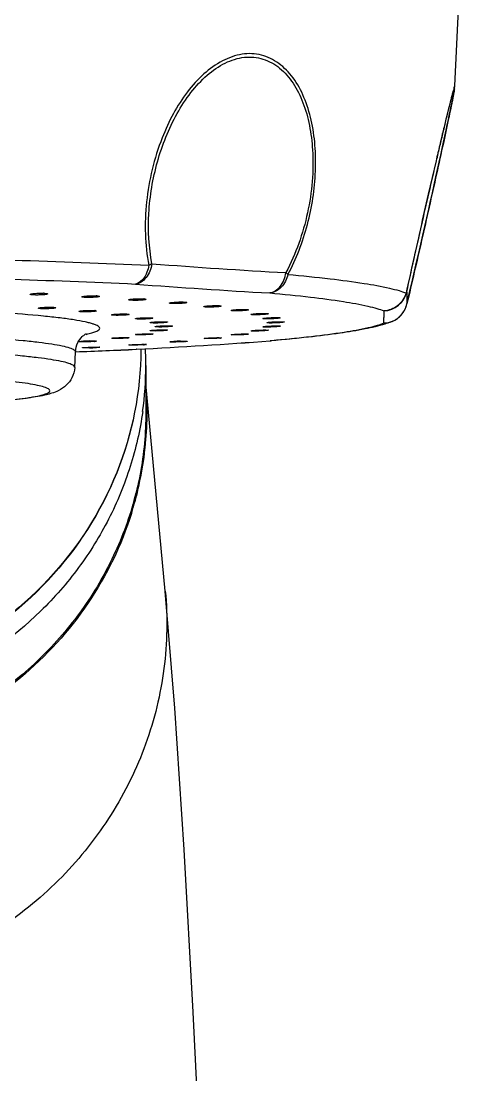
# Model space of a CAD drawing. Extents: x 0 to 1128, y 0 to 827.
# Drawn here: x 258.34 to 275.95, y 539.86 to 582.3 of the extents above; entities that cross this region are included whole.
import ezdxf

# ---------------------------------------------------------------- set-up
doc = ezdxf.new("R2010")
doc.units = 0
doc.header["$LTSCALE"] = 10
doc.header["$MEASUREMENT"] = 0
doc.layers.add('DEF_LAYER_ASSEM_MEMBER', color=7, linetype='CONTINUOUS')

msp = doc.modelspace()

# ---------------------------------------------------------------- linework, layer by layer
at = {"layer": 'DEF_LAYER_ASSEM_MEMBER', "color": 7, "linetype": 'Continuous'}
for p, q in [((275.784, 579.684), (275.946, 583.049)), ((273.964, 571.374), (274.078, 571.864)), ((258.858, 571.328), (258.864, 571.269)), ((260.906, 571.221), (260.912, 571.17)), ((262.752, 571.098), (262.757, 571.054)), ((264.366, 570.961), (264.371, 570.925)), ((264.937, 570.981), (264.957, 570.979)), ((265.725, 570.803), (265.728, 570.785)), ((266.341, 570.835), (266.357, 570.833)), ((266.357, 570.833), (266.385, 570.822)), ((262.639, 570.498), (262.654, 570.496)), ((262.654, 570.496), (262.678, 570.486)), ((262.957, 570.307), (262.94, 570.314)), ((263.632, 570.341), (263.639, 570.335)), ((266.807, 570.635), (266.782, 570.644)), ((266.805, 570.647), (266.807, 570.635)), ((267.469, 570.678), (267.482, 570.67)), ((267.59, 570.477), (267.579, 570.483)), ((267.588, 570.489), (267.59, 570.477)), ((268.065, 570.316), (268.063, 570.318)), ((268.275, 570.515), (268.279, 570.511)), ((268.762, 570.347), (268.762, 570.347)), ((263.531, 570.152), (263.527, 570.155)), ((263.725, 569.992), (263.725, 569.993)), ((264.226, 570.178), (264.227, 570.177)), ((264.425, 570.015), (264.425, 570.014)), ((268.065, 569.985), (268.068, 569.988)), ((268.225, 570.152), (268.225, 570.152)), ((268.765, 570.014), (268.762, 570.011)), ((268.925, 570.18), (268.925, 570.18)), ((262.944, 569.674), (262.962, 569.68)), ((263.53, 569.831), (263.534, 569.834)), ((263.627, 569.689), (263.619, 569.687)), ((263.644, 569.695), (263.627, 569.689)), ((264.229, 569.852), (264.225, 569.849)), ((266.354, 569.549), (266.351, 569.534)), ((266.79, 569.666), (266.814, 569.673)), ((267.459, 569.698), (267.473, 569.697)), ((267.467, 569.696), (267.465, 569.685)), ((267.489, 569.692), (267.465, 569.685)), ((267.584, 569.823), (267.595, 569.828)), ((268.273, 569.845), (268.266, 569.844)), ((268.284, 569.85), (268.273, 569.845)), ((262.977, 569.081), (262.961, 569.081)), ((263.154, 569.086), (263.154, 569.064)), ((263.284, 569.288), (263.281, 569.265)), ((264.952, 569.412), (264.949, 569.393)), ((268.387, 569.423), (268.353, 569.42)), ((260.491, 568.354), (260.525, 568.982)), ((263.354, 568.427), (263.354, 566.546)), ((264.136, 559.345), (263.354, 567.704)), ((264.136, 559.346), (264.136, 559.345))]:
    msp.add_line(p, q, dxfattribs=at)
at = {"layer": 'DEF_LAYER_ASSEM_MEMBER', "color": 9, "linetype": 'Continuous'}
for p, q in [((259.131, 570.76), (259.136, 570.717)), ((273.852, 570.899), (273.854, 570.907)), ((260.728, 570.618), (260.732, 570.593)), ((262.013, 570.473), (262.016, 570.456)), ((262.955, 570.317), (262.957, 570.307)), ((262.649, 569.551), (262.647, 569.537)), ((263.629, 569.699), (263.627, 569.689)), ((261.31, 569.417), (261.307, 569.397)), ((262.983, 569.082), (262.96, 569.081)), ((262.96, 569.081), (262.983, 569.082)), ((262.977, 569.081), (262.96, 569.081)), ((263.154, 569.086), (263.154, 569.064)), ((268.39, 569.425), (268.353, 569.422)), ((268.353, 569.422), (268.387, 569.423)), ((268.403, 569.426), (268.39, 569.425)), ((260.525, 568.986), (260.525, 568.982)), ((260.491, 568.354), (260.491, 568.357))]:
    msp.add_line(p, q, dxfattribs=at)
at = {"layer": 'DEF_LAYER_ASSEM_MEMBER', "color": 7, "linetype": 'Continuous'}
for points in [[(274.078, 571.864), (274.162, 572.226), (274.245, 572.589), (274.329, 572.953), (274.412, 573.314), (274.493, 573.672), (274.574, 574.027), (274.653, 574.376), (274.73, 574.72), (274.806, 575.057), (274.88, 575.386), (274.951, 575.707), (275.021, 576.019), (275.088, 576.322), (275.152, 576.614), (275.214, 576.896), (275.273, 577.166), (275.329, 577.424), (275.382, 577.668), (275.432, 577.898), (275.478, 578.114), (275.521, 578.314), (275.56, 578.5), (275.595, 578.67), (275.627, 578.826), (275.656, 578.968), (275.682, 579.095), (275.704, 579.209), (275.724, 579.31), (275.74, 579.398), (275.754, 579.475), (275.765, 579.541), (275.774, 579.602), (275.782, 579.667), (275.784, 579.683)], [(273.852, 570.899), (273.911, 571.15), (273.964, 571.374)], [(268.404, 456.546), (268.064, 467.218), (267.716, 478.034), (267.367, 488.655), (267.018, 498.968), (266.669, 508.862), (266.319, 518.231), (265.969, 526.983), (265.617, 535.056), (265.26, 542.393), (264.897, 548.936), (264.522, 554.628), (264.136, 559.346)]]:
    msp.add_lwpolyline(points, dxfattribs=at)
at = {"layer": 'DEF_LAYER_ASSEM_MEMBER', "color": 9, "linetype": 'Continuous'}
for centre, radius, start, end in [((281.876, 807.019), 235.204, 265.5436, 266.85878), ((281.27, 806.936), 235.941, 265.5443, 266.85808), ((272.876, 571.623), 0.999, 272.7913, 347.1293), ((272.877, 571.13), 1.002, 332.4207, 347.1667), ((280.596, 571.175), 6.747, 180.9949, 182.2773), ((282.845, 570.434), 9.922, 178.8945, 180.41), ((272.876, 571.133), 1.005, 303.2128, 315.8563), ((272.883, 571.127), 0.996, 315.8741, 317.6135), ((272.878, 571.13), 1.001, 317.6355, 330.7644), ((272.885, 571.126), 0.993, 330.7861, 332.3967), ((272.878, 571.136), 1.006, 272.8884, 285.8979), ((272.88, 571.127), 0.998, 285.9073, 287.6951), ((272.881, 571.126), 0.996, 287.6964, 289.1741), ((272.878, 571.132), 1.003, 289.1895, 300.7179), ((272.881, 571.127), 0.997, 300.7312, 302.5725), ((272.881, 571.126), 0.996, 302.573, 303.1925), ((259.974, 574.16), 4.581, 282.2705, 283.1848), ((252.661, 793.891), 225.046, 272.00335, 272.62302), ((250.216, 813.635), 244.886, 272.98848, 274.24743), ((268.343, 570.064), 0.642, 270.8802, 273.8909), ((268.343, 570.067), 0.646, 273.8895, 274.9894), ((249.905, 568.428), 13.449, 352.0834, 359.9953)]:
    msp.add_arc(centre, radius, start, end, dxfattribs=at)
at = {"layer": 'DEF_LAYER_ASSEM_MEMBER', "color": 7, "linetype": 'Continuous'}
for centre, radius, start, end in [((259.159, 569.449), 1.889, 86.6579, 87.5652), ((261.279, 569.798), 1.438, 85.7832, 86.8607), ((259.552, 569.579), 1.195, 85.0504, 86.2306), ((263.197, 570.108), 1.009, 84.6497, 85.9977), ((272.879, 571.128), 1, 292.8673, 346.7595), ((261.237, 569.968), 0.677, 83.177, 84.8755), ((262.5, 570.767), 1.24, 275.9399, 276.2413), ((262.55, 570.303), 0.773, 276.2911, 277.1761), ((263.544, 570.148), 0.467, 278.614, 279.2098), ((266.176, 571.107), 1.583, 275.6553, 275.9024), ((266.233, 570.552), 1.025, 275.9409, 276.6448), ((267.351, 570.435), 0.759, 277.4799, 277.8976), ((267.393, 570.128), 0.448, 277.9537, 279.217), ((268.209, 570.13), 0.291, 280.4318, 281.2485), ((252.641, 794.729), 225.885, 272.00098, 272.61859), ((261.194, 562.584), 6.833, 90.7926, 92.9582), ((260.916, 578.524), 9.384, 271.0649, 272.6148), ((261.093, 571.933), 2.545, 274.3021, 274.483), ((261.157, 571.11), 1.72, 274.5159, 275.0195), ((261.081, 574.799), 5.655, 272.6696, 272.9681), ((250.176, 814.72), 245.972, 272.98465, 274.23803), ((263.034, 572.953), 3.697, 273.4318, 273.8426), ((249.783, 568.426), 13.571, 0.0018, 2.8515), ((264.918, 561.626), 7.784, 91.2981, 93.204), ((264.707, 572.241), 2.859, 274.3879, 274.5488), ((264.777, 571.353), 1.968, 274.5757, 275.0157), ((268.313, 570.42), 1, 274.2451, 274.9558), ((249.925, 566.538), 13.479, 4.5561, 5.3456), ((250.018, 566.544), 13.386, 0.0174, 4.56), ((250.001, 566.548), 13.403, 354.6111, 0.0032), ((249.894, 566.557), 13.51, 353.5723, 354.6162), ((249.733, 566.58), 13.673, 342.8709, 353.5486), ((249.695, 566.592), 13.712, 342.5089, 342.8715)]:
    msp.add_arc(centre, radius, start, end, dxfattribs=at)
at = {"layer": 'DEF_LAYER_ASSEM_MEMBER', "color": 9, "linetype": 'Continuous'}
for points, start_tangent, end_tangent in [([(269.07, 572.093), (269.516, 573.07), (269.851, 574.107), (270.177, 576.25), (270.157, 577.304), (270.005, 578.308), (269.714, 579.225), (269.278, 580.008), (268.697, 580.59), (268, 580.926), (267.619, 580.984), (267.226, 580.961), (266.438, 580.693), (265.692, 580.169), (265.026, 579.443), (264.463, 578.569), (264.011, 577.595)], (0.473175, 0.880968), (-0.366766, -0.930313)), ([(263.601, 572.526), (263.475, 574.547), (263.822, 576.631), (264.612, 578.576), (265.167, 579.419), (265.82, 580.116), (266.551, 580.607), (267.319, 580.839), (267.7, 580.842), (268.066, 580.768), (268.732, 580.404), (269.274, 579.798), (269.674, 579.01), (269.933, 578.098), (270.059, 577.109)], (-0.189311, 0.981917), (0.061611, -0.9981)), ([(275.784, 579.684), (275.784, 579.707), (275.775, 579.695), (275.769, 579.677), (275.76, 579.65), (275.737, 579.573), (275.707, 579.466), (275.671, 579.33), (275.629, 579.168), (275.582, 578.981), (275.529, 578.771), (275.473, 578.541), (275.348, 578.027), (275.211, 577.453), (275.065, 576.833), (274.755, 575.501), (274.435, 574.101), (274.12, 572.695), (273.821, 571.342)], (0.087705, 0.996147), (-0.211777, -0.977318)), ([(273.85, 571.401), (274.44, 574.043), (274.747, 575.386), (275.044, 576.67), (275.184, 577.27), (275.317, 577.831), (275.439, 578.34), (275.547, 578.781), (275.594, 578.971), (275.637, 579.139), (275.674, 579.282), (275.705, 579.398), (275.73, 579.487), (275.74, 579.519), (275.749, 579.545), (275.755, 579.562), (275.76, 579.571), (275.763, 579.572), (275.764, 579.565), (275.763, 579.55), (275.76, 579.526), (275.756, 579.495), (275.749, 579.455), (275.731, 579.353), (275.706, 579.223), (275.675, 579.065), (275.639, 578.883), (275.549, 578.451), (275.32, 577.383), (275.047, 576.14), (274.445, 573.46), (273.854, 570.907)], (0.214612, 0.976699), (-0.229002, -0.973426)), ([(264.011, 577.595), (263.608, 576.326), (263.382, 575.016), (263.337, 573.712), (263.477, 572.464)], (-0.366766, -0.930313), (0.203008, -0.979177)), ([(270.059, 577.109), (269.857, 574.579), (268.987, 572.168)], (0.061611, -0.9981), (-0.467431, -0.88403)), ([(252.018, 572.791), (258.034, 572.672), (263.477, 572.464)], (0.999933, -0.011582), (0.998793, -0.049108)), ([(263.601, 572.526), (263.513, 572.222), (263.362, 571.968), (263.165, 571.79), (262.94, 571.708)], (-0.163178, -0.986597), (-0.990953, -0.134212)), ([(263.477, 572.464), (263.399, 572.182), (262.94, 571.708)], (-0.173745, -0.984791), (-0.985087, -0.172058)), ([(263.601, 572.526), (263.571, 572.51), (263.477, 572.464)], (-0.872031, -0.489451), (-0.912572, -0.408916)), ([(251.879, 572.022), (257.686, 571.908), (262.94, 571.708)], (0.999933, -0.011585), (0.998793, -0.049108)), ([(268.339, 571.349), (268.561, 571.432), (268.756, 571.609), (268.903, 571.864), (268.987, 572.168)], (0.990834, 0.135084), (0.151693, 0.988428)), ([(269.07, 572.093), (268.795, 571.582), (268.58, 571.422), (268.339, 571.349)], (-0.234212, -0.972186), (-0.993956, -0.109782)), ([(269.07, 572.093), (269.051, 572.111), (268.987, 572.168)], (-0.707643, 0.70657), (-0.762282, 0.647245)), ([(269.07, 572.093), (270.767, 571.92), (272.137, 571.735), (273.16, 571.542), (273.537, 571.443), (273.821, 571.342)], (0.995986, -0.08951), (0.921214, -0.389057)), ([(268.339, 571.349), (269.977, 571.182), (271.299, 571.004), (272.287, 570.817), (272.65, 570.722), (272.925, 570.625)], (0.995986, -0.089513), (0.921214, -0.389056)), ([(273.821, 571.343), (273.484, 570.842), (272.925, 570.625)], (-0.285246, -0.958454), (-0.998149, -0.060817)), ([(273.85, 571.401), (273.821, 571.343)], (-0.254941, -0.966957), (-0.608198, -0.793785)), ([(273.85, 571.401), (273.849, 571.31), (273.85, 571.058)], (-0.018197, -0.999834), (0.017606, -0.999845)), ([(261.497, 569.929), (261.432, 570.015), (261.351, 570.057), (261.238, 570.099), (261.094, 570.141), (260.918, 570.183), (260.473, 570.264), (259.909, 570.342), (259.232, 570.416), (257.561, 570.551), (255.527, 570.662), (253.205, 570.746), (250.687, 570.8), (248.068, 570.821), (245.45, 570.809), (242.932, 570.763), (240.612, 570.687), (238.579, 570.582), (236.911, 570.453), (236.234, 570.381), (235.672, 570.304), (235.229, 570.225), (235.053, 570.184), (234.909, 570.143), (234.797, 570.101), (234.717, 570.058), (234.653, 569.973)], (-0.007554, 0.999971), (0.007554, -0.999971)), ([(272.929, 570.131), (272.927, 570.186), (272.923, 570.363)], (-0.040512, 0.999179), (-0.007554, 0.999971)), ([(261.019, 569.7), (261.228, 569.756), (261.378, 569.813), (261.468, 569.871), (261.497, 569.929)], (0.973581, 0.228343), (-0.007554, 0.999971)), ([(272.929, 570.131), (272.658, 570.036), (272.299, 569.942), (271.325, 569.76), (270.02, 569.587), (268.403, 569.426)], (-0.921409, -0.388595), (-0.996208, -0.087007)), ([(273.268, 570.206), (272.929, 570.131)], (-0.921381, -0.388661), (-0.999159, -0.040996)), ([(235.622, 569.026), (235.681, 569.105), (235.756, 569.145), (235.86, 569.183), (235.993, 569.222), (236.156, 569.26), (236.567, 569.334), (237.089, 569.404), (237.717, 569.471), (239.264, 569.591), (241.151, 569.688), (243.303, 569.759), (245.638, 569.801), (248.067, 569.813), (250.497, 569.793), (252.833, 569.744), (254.986, 569.665), (256.874, 569.562), (258.423, 569.437), (259.052, 569.368), (259.575, 569.296), (259.987, 569.221), (260.285, 569.143), (260.389, 569.104), (260.464, 569.065), (260.525, 568.986)], (-0.007554, 0.999971), (0.007554, -0.999971)), ([(260.491, 568.357), (260.431, 568.436), (260.356, 568.475), (260.251, 568.515), (259.954, 568.592), (259.543, 568.667), (259.022, 568.739), (258.395, 568.808), (256.849, 568.932), (254.967, 569.035), (252.819, 569.113), (250.489, 569.163), (248.066, 569.182), (245.644, 569.171), (243.314, 569.129), (241.168, 569.058), (239.287, 568.961), (237.743, 568.841), (237.117, 568.775), (236.597, 568.704), (236.187, 568.631), (236.024, 568.593), (235.891, 568.554), (235.787, 568.516), (235.713, 568.477), (235.654, 568.398)], (-0.007554, 0.999971), (0.007554, -0.999971)), ([(263.154, 569.064), (262.183, 564.121), (259.428, 559.814), (255.241, 556.688), (250.152, 555.141)], (-0.003584, -0.999994), (-0.992132, -0.125198)), ([(259.491, 567.413), (259.435, 567.486), (259.366, 567.522), (259.27, 567.558), (258.998, 567.629), (258.62, 567.698), (258.141, 567.764), (257.565, 567.827), (256.146, 567.942), (254.416, 568.036), (252.443, 568.108), (250.302, 568.154), (248.076, 568.172)], (-0.007554, 0.999971), (-0.999999, 0.001699)), ([(236.651, 567.451), (236.706, 567.378), (236.775, 567.342), (236.871, 567.306), (237.144, 567.235), (237.522, 567.166), (238.002, 567.1), (238.579, 567.036), (240, 566.922), (241.731, 566.827), (243.706, 566.755), (245.848, 566.71), (248.076, 566.692), (250.304, 566.703), (252.446, 566.741), (254.42, 566.806), (256.15, 566.895), (257.569, 567.005), (258.145, 567.067), (258.624, 567.131), (259.001, 567.199), (259.272, 567.269), (259.368, 567.305), (259.436, 567.341), (259.491, 567.413)], (0.007554, -0.999971), (-0.007554, 0.999971)), ([(263.226, 566.576), (262.725, 564.36), (261.858, 562.247), (260.646, 560.289), (259.12, 558.536), (255.286, 555.813), (250.739, 554.352)], (-0.137825, -0.990457), (-0.987104, -0.160083)), ([(264.136, 559.345), (264.081, 556.227), (263.346, 553.186), (261.959, 550.353), (259.982, 547.847), (257.498, 545.779), (254.615, 544.233), (248.154, 542.957)], (0.093161, -0.995651), (-1, 0))]:
    msp.add_spline(points, degree=3, dxfattribs=dict(at, start_tangent=start_tangent, end_tangent=end_tangent))
at = {"layer": 'DEF_LAYER_ASSEM_MEMBER', "color": 7, "linetype": 'Continuous'}
for points, start_tangent, end_tangent in [([(258.701, 571.295), (258.705, 571.301), (258.719, 571.307), (258.775, 571.319), (258.862, 571.329), (258.971, 571.336)], (-0.174764, 0.98461), (0.999003, 0.044635)), ([(258.864, 571.269), (258.797, 571.273), (258.746, 571.279), (258.714, 571.287), (258.701, 571.295)], (-0.999083, 0.042821), (-0.174764, 0.98461)), ([(259.118, 571.27), (259.052, 571.268), (258.864, 571.269)], (-0.999179, -0.04052), (-0.999093, 0.042591)), ([(258.971, 571.336), (259.04, 571.338), (259.239, 571.337)], (0.999003, 0.044635), (0.999091, -0.042639)), ([(259.241, 571.277), (259.212, 571.275), (259.118, 571.27)], (-0.996352, -0.085338), (-0.999179, -0.04052)), ([(259.401, 571.31), (259.389, 571.301), (259.357, 571.292), (259.307, 571.284), (259.241, 571.277)], (-0.177606, -0.984102), (-0.996352, -0.085338)), ([(259.269, 571.335), (259.325, 571.331), (259.368, 571.325), (259.394, 571.318), (259.401, 571.31)], (0.998276, -0.058687), (-0.177606, -0.984102)), ([(260.785, 571.192), (260.79, 571.199), (260.807, 571.205), (260.873, 571.218), (260.975, 571.228), (261.098, 571.235)], (-0.166751, 0.985999), (0.999366, 0.035612)), ([(260.912, 571.17), (260.859, 571.174), (260.819, 571.179), (260.794, 571.185), (260.785, 571.192)], (-0.998472, 0.055268), (-0.166751, 0.985999)), ([(261.286, 571.175), (261.191, 571.169), (260.912, 571.17)], (-0.997428, -0.071676), (-0.998486, 0.055)), ([(261.098, 571.235), (261.168, 571.236), (261.358, 571.234)], (0.999366, 0.035612), (0.998483, -0.055056)), ([(261.485, 571.21), (261.47, 571.2), (261.429, 571.191), (261.366, 571.182), (261.286, 571.175)], (-0.181537, -0.983384), (-0.997428, -0.071676)), ([(261.385, 571.232), (261.46, 571.222), (261.479, 571.216), (261.485, 571.21)], (0.997251, -0.074094), (-0.181537, -0.983384)), ([(259.033, 570.736), (259.047, 570.745), (259.089, 570.755), (259.157, 570.763), (259.245, 570.77)], (-0.169061, 0.985606), (0.998221, 0.059629)), ([(259.136, 570.717), (259.093, 570.721), (259.061, 570.725), (259.041, 570.73), (259.033, 570.736)], (-0.997797, 0.06634), (-0.169061, 0.985606)), ([(259.503, 570.718), (259.406, 570.714), (259.136, 570.717)], (-0.998555, -0.053742), (-0.997809, 0.066166)), ([(259.245, 570.77), (259.345, 570.774), (259.631, 570.771)], (0.998221, 0.059629), (0.997805, -0.066227)), ([(259.617, 570.726), (259.591, 570.724), (259.503, 570.718)], (-0.99498, -0.100077), (-0.998555, -0.053742)), ([(259.733, 570.751), (259.725, 570.745), (259.702, 570.738), (259.665, 570.732), (259.617, 570.726)], (-0.17582, -0.984422), (-0.99498, -0.100077)), ([(259.655, 570.77), (259.714, 570.762), (259.729, 570.757), (259.733, 570.751)], (0.996213, -0.086941), (-0.17582, -0.984422)), ([(262.662, 571.074), (262.677, 571.084), (262.722, 571.094), (262.793, 571.104), (262.884, 571.111)], (-0.171364, 0.985208), (0.997828, 0.06588)), ([(262.757, 571.054), (262.718, 571.058), (262.688, 571.063), (262.669, 571.068), (262.662, 571.074)], (-0.997506, 0.070587), (-0.171364, 0.985208)), ([(263.123, 571.056), (263.025, 571.052), (262.757, 571.054)], (-0.998188, -0.06017), (-0.997529, 0.070261)), ([(262.884, 571.111), (262.986, 571.116), (263.267, 571.114)], (0.997828, 0.06588), (0.997524, -0.07033)), ([(263.238, 571.066), (263.212, 571.063), (263.123, 571.056)], (-0.994188, -0.10766), (-0.998188, -0.06017)), ([(263.362, 571.094), (263.353, 571.087), (263.328, 571.079), (263.29, 571.072), (263.238, 571.066)], (-0.175427, -0.984492), (-0.994188, -0.10766)), ([(263.291, 571.112), (263.345, 571.104), (263.362, 571.094)], (0.995562, -0.094105), (-0.175427, -0.984492)), ([(264.304, 570.941), (264.313, 570.949), (264.34, 570.957), (264.384, 570.964), (264.444, 570.971)], (-0.171254, 0.985227), (0.995008, 0.099797)), ([(264.371, 570.925), (264.322, 570.932), (264.309, 570.937), (264.304, 570.941)], (-0.995888, 0.090595), (-0.171254, 0.985227)), ([(264.467, 570.92), (264.44, 570.921), (264.371, 570.925)], (-0.999705, 0.024292), (-0.995926, 0.090176)), ([(264.444, 570.971), (264.535, 570.979), (264.835, 570.986)], (0.995008, 0.099797), (0.999765, -0.021662)), ([(264.845, 570.933), (264.754, 570.926), (264.467, 570.92)], (-0.995911, -0.090338), (-0.999705, 0.024292)), ([(264.835, 570.986), (264.864, 570.985), (264.937, 570.981)], (0.999765, -0.021662), (0.995918, -0.090264)), ([(264.94, 570.944), (264.92, 570.941), (264.845, 570.933)], (-0.98751, -0.157557), (-0.995911, -0.090338)), ([(265.004, 570.964), (265, 570.959), (264.987, 570.954), (264.94, 570.944)], (-0.177741, -0.984077), (-0.98751, -0.157557)), ([(264.957, 570.979), (264.973, 570.977), (265.001, 570.969)], (0.992523, -0.12206), (0.865543, -0.500835)), ([(265.001, 570.969), (265.004, 570.967), (265.004, 570.964)], (0.865543, -0.500835), (-0.177741, -0.984077)), ([(265.685, 570.797), (265.696, 570.805), (265.731, 570.814), (265.787, 570.822), (265.861, 570.83)], (-0.172036, 0.985091), (0.996462, 0.08404)), ([(265.728, 570.785), (265.697, 570.79), (265.685, 570.797)], (-0.992913, 0.118842), (-0.172036, 0.985091)), ([(265.812, 570.779), (265.788, 570.78), (265.728, 570.785)], (-0.999388, 0.034987), (-0.992983, 0.118253)), ([(266.187, 570.789), (266.092, 570.783), (265.812, 570.779)], (-0.997084, -0.076305), (-0.999388, 0.034987)), ([(265.861, 570.83), (265.957, 570.836), (266.252, 570.841)], (0.996462, 0.08404), (0.999488, -0.032002)), ([(266.293, 570.799), (266.269, 570.796), (266.187, 570.789)], (-0.991828, -0.127579), (-0.997084, -0.076305)), ([(266.252, 570.841), (266.278, 570.84), (266.341, 570.835)], (0.999488, -0.032002), (0.992969, -0.118378)), ([(266.385, 570.822), (266.378, 570.816), (266.36, 570.811), (266.331, 570.805), (266.293, 570.799)], (-0.172308, -0.985043), (-0.991828, -0.127579)), ([(260.665, 570.609), (260.673, 570.616), (260.7, 570.623), (260.744, 570.63), (260.803, 570.636)], (-0.171218, 0.985233), (0.996068, 0.088589)), ([(260.732, 570.593), (260.683, 570.6), (260.67, 570.604), (260.665, 570.609)], (-0.995896, 0.090505), (-0.171218, 0.985233)), ([(260.827, 570.588), (260.8, 570.589), (260.732, 570.593)], (-0.999595, 0.028475), (-0.995918, 0.090266)), ([(260.803, 570.636), (260.894, 570.643), (261.195, 570.648)], (0.996068, 0.088589), (0.999667, -0.025795)), ([(261.204, 570.598), (261.114, 570.592), (260.827, 570.588)], (-0.996863, -0.07914), (-0.999595, 0.028475)), ([(261.195, 570.648), (261.224, 570.647), (261.298, 570.642)], (0.999667, -0.025795), (0.99591, -0.090349)), ([(261.3, 570.608), (261.28, 570.605), (261.204, 570.598)], (-0.989819, -0.142335), (-0.996863, -0.07914)), ([(261.365, 570.626), (261.36, 570.622), (261.347, 570.617), (261.3, 570.608)], (-0.177892, -0.98405), (-0.989819, -0.142335)), ([(261.318, 570.64), (261.333, 570.638), (261.361, 570.631)], (0.992765, -0.120071), (0.875622, -0.482997)), ([(261.361, 570.631), (261.364, 570.629), (261.365, 570.626)], (0.875622, -0.482997), (-0.177892, -0.98405)), ([(261.978, 570.467), (261.982, 570.472), (261.997, 570.477), (262.057, 570.487)], (-0.174451, 0.984666), (0.992275, 0.124055)), ([(262.016, 570.456), (261.988, 570.461), (261.978, 570.467)], (-0.991798, 0.127813), (-0.174451, 0.984666)), ([(262.096, 570.45), (262.073, 570.451), (262.016, 570.456)], (-0.99909, 0.042662), (-0.991847, 0.127437)), ([(262.057, 570.487), (262.08, 570.49), (262.162, 570.497)], (0.992275, 0.124055), (0.997522, 0.070351)), ([(262.469, 570.455), (262.373, 570.451), (262.096, 570.45)], (-0.998021, -0.062888), (-0.99909, 0.042662)), ([(262.162, 570.497), (262.464, 570.507), (262.553, 570.505)], (0.997522, 0.070351), (0.999221, -0.039465)), ([(262.578, 570.464), (262.553, 570.462), (262.469, 570.455)], (-0.994067, -0.108768), (-0.998021, -0.062888)), ([(262.553, 570.505), (262.579, 570.504), (262.639, 570.498)], (0.999221, -0.039465), (0.99183, -0.127569)), ([(262.678, 570.486), (262.67, 570.481), (262.651, 570.475), (262.62, 570.47), (262.578, 570.464)], (-0.166047, -0.986118), (-0.994067, -0.108768)), ([(262.94, 570.314), (262.948, 570.321), (262.976, 570.328)], (-0.193324, 0.981135), (0.984171, 0.177219)), ([(263.121, 570.297), (263.02, 570.3), (262.957, 570.307)], (-0.999936, 0.011304), (-0.980514, 0.196451)), ([(262.976, 570.328), (262.993, 570.33), (263.057, 570.338)], (0.984171, 0.177219), (0.995383, 0.095983)), ([(263.057, 570.338), (263.312, 570.352), (263.554, 570.35)], (0.995383, 0.095983), (0.998384, -0.056833)), ([(263.498, 570.31), (263.411, 570.304), (263.121, 570.297)], (-0.996358, -0.08527), (-0.999936, 0.011304)), ([(263.588, 570.32), (263.569, 570.318), (263.498, 570.31)], (-0.988652, -0.150222), (-0.996358, -0.08527)), ([(263.554, 570.35), (263.576, 570.349), (263.622, 570.343)], (0.998384, -0.056833), (0.980462, -0.19671)), ([(263.639, 570.335), (263.626, 570.328), (263.588, 570.32)], (-0.166431, -0.986053), (-0.988652, -0.150222)), ([(263.622, 570.343), (263.632, 570.341)], (0.980313, -0.197452), (0.951384, -0.308007)), ([(266.782, 570.644), (266.788, 570.65), (266.808, 570.656), (266.84, 570.662), (266.884, 570.668)], (-0.190783, 0.981632), (0.99306, 0.117607)), ([(266.877, 570.628), (266.856, 570.63), (266.807, 570.635)], (-0.998857, 0.047802), (-0.986723, 0.162411)), ([(267.359, 570.644), (267.113, 570.628), (266.877, 570.628)], (-0.994424, -0.105452), (-0.998857, 0.047802)), ([(266.884, 570.668), (266.91, 570.671), (266.997, 570.678)], (0.99306, 0.117607), (0.997471, 0.071079)), ([(266.997, 570.678), (267.098, 570.684), (267.382, 570.686)], (0.997471, 0.071079), (0.99902, -0.044257)), ([(267.442, 570.656), (267.425, 570.653), (267.359, 570.644)], (-0.982463, -0.186459), (-0.994424, -0.105452)), ([(267.382, 570.686), (267.405, 570.685), (267.457, 570.68)], (0.99902, -0.044257), (0.986691, -0.162608)), ([(267.482, 570.67), (267.471, 570.663), (267.442, 570.656)], (-0.161152, -0.98693), (-0.982463, -0.186459)), ([(267.457, 570.68), (267.469, 570.678)], (0.986535, -0.163549), (0.969949, -0.24331)), ([(267.579, 570.483), (267.59, 570.491), (267.626, 570.499)], (-0.186432, 0.982468), (0.986042, 0.166494)), ([(267.742, 570.468), (267.646, 570.471), (267.59, 570.477)], (-0.999967, 0.008092), (-0.969567, 0.244825)), ([(267.626, 570.499), (267.645, 570.502), (267.714, 570.51)], (0.986042, 0.166494), (0.995228, 0.097574)), ([(267.714, 570.51), (267.804, 570.517), (268.104, 570.527)], (0.995228, 0.097574), (0.999992, -0.004063)), ([(268.12, 570.483), (268.03, 570.476), (267.742, 570.468)], (-0.996099, -0.088246), (-0.999967, 0.008092)), ([(268.063, 570.318), (268.068, 570.323), (268.086, 570.328), (268.115, 570.334), (268.155, 570.339), (268.261, 570.349), (268.388, 570.356), (268.519, 570.36), (268.635, 570.361), (268.719, 570.357), (268.76, 570.35)], (-0.165694, 0.986177), (0.890672, -0.454647)), ([(268.762, 570.347), (268.755, 570.342), (268.736, 570.337), (268.706, 570.331), (268.665, 570.326), (268.559, 570.316), (268.432, 570.309), (268.303, 570.305), (268.189, 570.305), (268.106, 570.309), (268.065, 570.316)], (-0.181881, -0.98332), (-0.891227, 0.453557)), ([(268.104, 570.527), (268.208, 570.524), (268.268, 570.517)], (0.999992, -0.004063), (0.96947, -0.245209)), ([(268.215, 570.493), (268.195, 570.491), (268.12, 570.483)], (-0.989409, -0.145153), (-0.996099, -0.088246)), ([(268.279, 570.511), (268.274, 570.507), (268.262, 570.502), (268.215, 570.493)], (-0.176905, -0.984228), (-0.989409, -0.145153)), ([(268.268, 570.517), (268.272, 570.516), (268.275, 570.515)], (0.969005, -0.24704), (0.904077, -0.42737)), ([(268.76, 570.35), (268.762, 570.349), (268.762, 570.347)], (0.888014, -0.459817), (0.282871, -0.959158)), ([(263.527, 570.155), (263.532, 570.16), (263.55, 570.165), (263.578, 570.17), (263.618, 570.174), (263.722, 570.183), (263.847, 570.19), (264.093, 570.192), (264.179, 570.188), (264.223, 570.181)], (-0.169659, 0.985503), (0.925565, -0.378588)), ([(264.227, 570.177), (264.22, 570.172), (264.201, 570.167), (264.172, 570.162), (264.132, 570.157), (264.027, 570.149), (263.902, 570.142), (263.659, 570.14), (263.575, 570.144), (263.531, 570.152)], (-0.184236, -0.982882), (-0.925888, 0.377797)), ([(263.725, 569.993), (263.732, 569.997), (263.752, 570.002), (263.784, 570.007), (263.828, 570.012), (263.881, 570.016), (263.941, 570.02), (264.075, 570.026), (264.209, 570.029), (264.322, 570.027), (264.366, 570.025), (264.398, 570.022), (264.418, 570.019), (264.425, 570.015)], (0.000159, 1), (0.012537, -0.999921)), ([(264.423, 570.012), (264.41, 570.008), (264.385, 570.003), (264.303, 569.994), (264.189, 569.986), (264.059, 569.98), (263.931, 569.978), (263.823, 569.98), (263.782, 569.982), (263.751, 569.985), (263.732, 569.988), (263.725, 569.992)], (-0.839918, -0.542714), (-0.174741, 0.984615)), ([(264.223, 570.181), (264.225, 570.179), (264.226, 570.178)], (0.924636, -0.380853), (0.606047, -0.795429)), ([(264.425, 570.014), (264.425, 570.013), (264.423, 570.012)], (-0.105439, -0.994426), (-0.839918, -0.542714)), ([(268.607, 569.99), (268.431, 569.98), (268.338, 569.976), (268.251, 569.975), (268.175, 569.975), (268.116, 569.977), (268.078, 569.98), (268.069, 569.983), (268.065, 569.985)], (-0.996854, -0.079261), (-0.173729, 0.984794)), ([(268.068, 569.988), (268.089, 569.994), (268.129, 570), (268.186, 570.006), (268.257, 570.012), (268.421, 570.021), (268.584, 570.025)], (0.890799, 0.454397), (0.999972, 0.007438)), ([(268.225, 570.152), (268.232, 570.156), (268.252, 570.161), (268.284, 570.167), (268.328, 570.172), (268.381, 570.177), (268.441, 570.181), (268.575, 570.189), (268.709, 570.192), (268.823, 570.192), (268.866, 570.19), (268.899, 570.188), (268.919, 570.184), (268.925, 570.18)], (0.005146, 0.999987), (0.017532, -0.999846)), ([(268.923, 570.178), (268.91, 570.173), (268.885, 570.168), (268.803, 570.158), (268.689, 570.149), (268.559, 570.143), (268.431, 570.139), (268.323, 570.14), (268.282, 570.142), (268.252, 570.144), (268.232, 570.148), (268.225, 570.152)], (-0.836753, -0.547581), (-0.174613, 0.984637)), ([(272.967, 570.097), (272.174, 569.9), (271.164, 569.729), (269.903, 569.571), (268.399, 569.424)], (-0.953203, -0.302332), (-0.996262, -0.086387)), ([(268.584, 570.025), (268.705, 570.023), (268.743, 570.02), (268.762, 570.016)], (0.999972, 0.007438), (0.909083, -0.416615)), ([(268.756, 570.009), (268.702, 569.999), (268.607, 569.99)], (-0.959531, -0.281604), (-0.996854, -0.079261)), ([(268.762, 570.011), (268.759, 570.01), (268.756, 570.009)], (-0.891277, -0.45346), (-0.959531, -0.281604)), ([(268.762, 570.016), (268.764, 570.015), (268.765, 570.014)], (0.909083, -0.416615), (-0.166613, -0.986022)), ([(268.925, 570.18), (268.925, 570.179), (268.923, 570.178)], (-0.104061, -0.994571), (-0.836753, -0.547581)), ([(273.268, 570.206), (273.197, 570.178), (272.967, 570.097)], (-0.921409, -0.388595), (-0.953203, -0.302332)), ([(260.525, 568.982), (260.623, 569.352), (260.799, 569.593)], (0.054123, 0.998534), (0.716508, 0.697579)), ([(260.798, 569.592), (260.917, 569.687), (260.973, 569.718)], (0.718415, 0.695615), (0.911781, 0.410678)), ([(261.985, 569.526), (261.994, 569.53), (262.023, 569.535)], (-0.17405, 0.984737), (0.992184, 0.12478)), ([(262.159, 569.516), (262.087, 569.517), (262.032, 569.519), (262.012, 569.52), (261.997, 569.522), (261.988, 569.524), (261.985, 569.526)], (-0.999999, 0.001158), (-0.17405, 0.984737)), ([(262.023, 569.535), (262.04, 569.537), (262.107, 569.543)], (0.992214, 0.124542), (0.997528, 0.070274)), ([(262.107, 569.543), (262.193, 569.548), (262.487, 569.556)], (0.997528, 0.070274), (0.999993, 0.0037)), ([(262.537, 569.527), (262.448, 569.522), (262.159, 569.516)], (-0.998017, -0.062948), (-0.999999, 0.001158)), ([(262.487, 569.556), (262.546, 569.556), (262.666, 569.551)], (0.999993, 0.0037), (0.992973, -0.118338)), ([(262.628, 569.534), (262.609, 569.533), (262.537, 569.527)], (-0.994592, -0.103857), (-0.998017, -0.062948)), ([(262.685, 569.545), (262.675, 569.541), (262.647, 569.537)], (-0.178183, -0.983997), (-0.992195, -0.124695)), ([(262.666, 569.551), (262.68, 569.548), (262.685, 569.545)], (0.992973, -0.118338), (-0.178183, -0.983997)), ([(263.056, 569.663), (263.009, 569.665), (262.974, 569.667), (262.952, 569.67), (262.944, 569.674)], (-0.999778, 0.021086), (-0.145006, 0.989431)), ([(262.962, 569.68), (262.989, 569.685), (263.133, 569.697)], (0.980997, 0.19402), (0.998312, 0.058071)), ([(263.539, 569.678), (263.298, 569.666), (263.056, 569.663)], (-0.996567, -0.082792), (-0.999778, 0.021086)), ([(263.133, 569.697), (263.43, 569.706), (263.518, 569.706)], (0.998312, 0.058071), (0.99988, -0.015478)), ([(263.518, 569.706), (263.604, 569.703), (263.63, 569.7), (263.643, 569.697)], (0.99988, -0.015478), (0.853418, -0.521228)), ([(264.062, 569.83), (263.887, 569.821), (263.795, 569.819), (263.71, 569.818), (263.636, 569.819), (263.579, 569.822), (263.542, 569.826), (263.533, 569.828), (263.529, 569.831)], (-0.997732, -0.067309), (-0.168041, 0.98578)), ([(263.534, 569.834), (263.557, 569.84), (263.599, 569.846), (263.73, 569.856), (263.896, 569.863), (264.058, 569.865)], (0.92607, 0.377352), (0.99999, -0.004367)), ([(263.614, 569.686), (263.599, 569.684), (263.539, 569.678)], (-0.988602, -0.15055), (-0.996567, -0.082792)), ([(263.643, 569.697), (263.644, 569.696), (263.644, 569.695)], (0.853418, -0.521228), (-0.20298, -0.979183)), ([(264.058, 569.865), (264.168, 569.863), (264.224, 569.856)], (0.99999, -0.004367), (0.952963, -0.303088)), ([(264.217, 569.847), (264.16, 569.838), (264.062, 569.83)], (-0.969392, -0.245516), (-0.997732, -0.067309)), ([(264.225, 569.849), (264.222, 569.848), (264.217, 569.847)], (-0.926347, -0.376671), (-0.969392, -0.245516)), ([(264.224, 569.856), (264.228, 569.854), (264.229, 569.852)], (0.952963, -0.303088), (-0.170832, -0.9853)), ([(265.695, 569.518), (265.697, 569.52), (265.705, 569.522), (265.738, 569.527)], (-0.175717, 0.984441), (0.993285, 0.115696)), ([(265.86, 569.511), (265.791, 569.511), (265.739, 569.512), (265.72, 569.513), (265.706, 569.514), (265.698, 569.516), (265.695, 569.518)], (-0.999969, -0.007886), (-0.175717, 0.984441)), ([(265.738, 569.527), (265.756, 569.529), (265.826, 569.535)], (0.993321, 0.115384), (0.997482, 0.070925)), ([(265.826, 569.535), (265.913, 569.54), (266.208, 569.55)], (0.997482, 0.070925), (0.999927, 0.012115)), ([(266.238, 569.524), (266.148, 569.519), (265.86, 569.511)], (-0.997899, -0.064785), (-0.999969, -0.007886)), ([(266.208, 569.55), (266.285, 569.55), (266.345, 569.549), (266.367, 569.548), (266.382, 569.546), (266.392, 569.545), (266.394, 569.543)], (0.999927, 0.012115), (-0.173434, -0.984846)), ([(266.332, 569.532), (266.312, 569.53), (266.238, 569.524)], (-0.995108, -0.098796), (-0.997899, -0.064785)), ([(266.394, 569.543), (266.391, 569.541), (266.383, 569.538), (266.351, 569.534)], (-0.173434, -0.984846), (-0.993293, -0.115627)), ([(266.993, 569.658), (266.91, 569.658), (266.846, 569.659), (266.822, 569.66), (266.804, 569.662), (266.793, 569.664), (266.79, 569.666)], (-0.999885, -0.015144), (-0.155008, 0.987913)), ([(266.814, 569.673), (266.828, 569.676), (266.888, 569.682)], (0.987146, 0.159823), (0.996097, 0.08826)), ([(266.888, 569.682), (266.968, 569.688), (267.262, 569.7)], (0.996097, 0.08826), (0.999814, 0.019284)), ([(267.368, 569.675), (267.284, 569.669), (266.993, 569.658)], (-0.996803, -0.079892), (-0.999885, -0.015144)), ([(267.262, 569.7), (267.294, 569.701), (267.38, 569.701)], (0.999814, 0.019284), (0.999962, -0.008742)), ([(267.45, 569.683), (267.433, 569.681), (267.368, 569.675)], (-0.991432, -0.130625), (-0.996803, -0.079892)), ([(267.38, 569.701), (267.404, 569.701), (267.459, 569.698)], (0.999962, -0.008742), (0.997376, -0.07239)), ([(267.473, 569.697), (267.486, 569.695), (267.489, 569.692)], (0.993088, -0.117372), (-0.203962, -0.978979)), ([(267.712, 569.813), (267.659, 569.814), (267.618, 569.816), (267.593, 569.819), (267.584, 569.823)], (-0.999988, 0.004992), (-0.147355, 0.989084)), ([(267.595, 569.828), (267.653, 569.837), (267.754, 569.846)], (0.970037, 0.242956), (0.997418, 0.071814)), ([(268.194, 569.834), (267.96, 569.819), (267.712, 569.813)], (-0.99508, -0.09907), (-0.999988, 0.004992)), ([(267.754, 569.846), (267.848, 569.852), (268.14, 569.86)], (0.997418, 0.071814), (1, -0.000293)), ([(268.14, 569.86), (268.233, 569.858), (268.28, 569.853)], (1, -0.000293), (0.950525, -0.310647)), ([(268.262, 569.843), (268.249, 569.841), (268.194, 569.834)], (-0.983299, -0.181999), (-0.99508, -0.09907)), ([(268.28, 569.853), (268.283, 569.852), (268.284, 569.85)], (0.950525, -0.310647), (-0.193396, -0.981121)), ([(263.154, 569.064), (262.181, 564.107), (259.425, 559.79), (255.238, 556.66), (250.155, 555.112)], (-0.003565, -0.999994), (-0.992078, -0.12562)), ([(260.674, 569.39), (260.678, 569.393), (260.691, 569.396), (260.712, 569.399), (260.741, 569.401)], (-0.172423, 0.985023), (0.99618, 0.087328)), ([(260.919, 569.381), (260.821, 569.381), (260.743, 569.383), (260.714, 569.384), (260.692, 569.386), (260.679, 569.388), (260.674, 569.39)], (-0.99994, -0.010916), (-0.172423, 0.985023)), ([(260.741, 569.401), (260.762, 569.403), (260.841, 569.408)], (0.996191, 0.087197), (0.9986, 0.052906)), ([(260.8, 569.146), (260.808, 569.148), (260.833, 569.151), (260.873, 569.155), (260.927, 569.158)], (-0.182954, 0.983121), (0.998649, 0.051956)), ([(261.09, 569.142), (260.976, 569.141), (260.926, 569.14), (260.883, 569.141), (260.848, 569.141), (260.822, 569.143), (260.806, 569.144), (260.8, 569.146)], (-0.999805, -0.019769), (-0.182954, 0.983121)), ([(261.284, 569.395), (261.208, 569.39), (260.919, 569.381)], (-0.997166, -0.075231), (-0.99994, -0.010916)), ([(260.927, 569.158), (260.983, 569.16), (261.181, 569.167)], (0.998654, 0.051866), (0.999746, 0.022548)), ([(261.099, 569.417), (261.209, 569.417), (261.298, 569.416), (261.331, 569.415), (261.355, 569.413), (261.369, 569.41), (261.374, 569.408)], (0.999885, 0.015135), (-0.172877, -0.984943)), ([(261.181, 569.167), (261.306, 569.169), (261.361, 569.169), (261.409, 569.169), (261.448, 569.168), (261.477, 569.167), (261.495, 569.166), (261.5, 569.164)], (0.999746, 0.022548), (-0.154814, -0.987944)), ([(261.374, 569.408), (261.369, 569.405), (261.356, 569.403), (261.335, 569.4), (261.307, 569.397)], (-0.172877, -0.984943), (-0.996184, -0.087281)), ([(261.5, 569.164), (261.492, 569.161), (261.467, 569.158), (261.426, 569.155), (261.373, 569.152)], (-0.154814, -0.987944), (-0.99865, -0.051936)), ([(262.676, 569.256), (262.682, 569.258), (262.7, 569.261), (262.73, 569.264), (262.771, 569.267)], (-0.18271, 0.983167), (0.997733, 0.067302)), ([(262.881, 569.25), (262.798, 569.25), (262.732, 569.25), (262.708, 569.251), (262.691, 569.252), (262.68, 569.254), (262.676, 569.256)], (-0.999916, -0.012971), (-0.18271, 0.983167)), ([(262.771, 569.267), (262.85, 569.272), (263.144, 569.281)], (0.997741, 0.067175), (0.999865, 0.016429)), ([(263.255, 569.263), (263.171, 569.259), (262.881, 569.25)], (-0.998199, -0.059995), (-0.999916, -0.012971)), ([(263.144, 569.281), (263.239, 569.282), (263.313, 569.281), (263.34, 569.281), (263.36, 569.279), (263.372, 569.278), (263.376, 569.276)], (0.999865, 0.016429), (-0.173414, -0.984849)), ([(263.376, 569.276), (263.37, 569.274), (263.351, 569.271), (263.321, 569.268), (263.281, 569.265)], (-0.173414, -0.984849), (-0.997735, -0.067273)), ([(264.316, 569.38), (264.32, 569.383), (264.333, 569.385), (264.354, 569.388), (264.383, 569.391)], (-0.172563, 0.984998), (0.996177, 0.087358)), ([(264.562, 569.375), (264.464, 569.374), (264.385, 569.374), (264.356, 569.375), (264.334, 569.376), (264.321, 569.378), (264.316, 569.38)], (-0.999795, -0.020244), (-0.172563, 0.984998)), ([(264.383, 569.391), (264.404, 569.392), (264.483, 569.398)], (0.996194, 0.087168), (0.998372, 0.057031)), ([(264.926, 569.391), (264.85, 569.386), (264.562, 569.375)], (-0.997057, -0.076668), (-0.999795, -0.020244)), ([(264.742, 569.408), (264.852, 569.41), (264.899, 569.41), (264.94, 569.409), (264.973, 569.408), (264.997, 569.407), (265.011, 569.405), (265.016, 569.403)], (0.999717, 0.023786), (-0.172388, -0.985029)), ([(265.016, 569.403), (265.012, 569.401), (264.999, 569.398), (264.978, 569.395), (264.949, 569.393)], (-0.172388, -0.985029), (-0.996181, -0.087315)), ([(260.491, 568.354), (260.377, 567.931), (260.151, 567.631)], (-0.054123, -0.998534), (-0.729196, -0.684305)), ([(260.151, 567.632), (259.832, 567.415), (259.57, 567.312)], (-0.728054, -0.68552), (-0.952637, -0.304109)), ([(259.363, 567.254), (258.653, 567.122), (257.711, 567.012), (256.528, 566.916), (255.124, 566.835), (253.534, 566.77), (251.798, 566.724), (248.074, 566.69), (244.351, 566.736), (241.023, 566.858), (239.619, 566.944), (238.435, 567.044), (237.492, 567.157), (236.781, 567.291)], (-0.970919, -0.23941), (-0.970301, 0.2419)), ([(259.57, 567.312), (259.363, 567.254)], (-0.952637, -0.304109), (-0.970919, -0.23941)), ([(263.354, 566.546), (263.122, 564.059), (262.433, 561.649), (261.307, 559.387), (259.78, 557.345), (255.718, 554.157), (250.739, 552.47)], (0.000011, -1), (-0.987104, -0.160083)), ([(262.774, 562.47), (261.03, 558.869), (258.306, 555.853), (254.808, 553.652), (250.802, 552.434)], (-0.300558, -0.953764), (-0.986528, -0.163593))]:
    msp.add_spline(points, degree=3, dxfattribs=dict(at, start_tangent=start_tangent, end_tangent=end_tangent))

doc.saveas('drawing.dxf')
